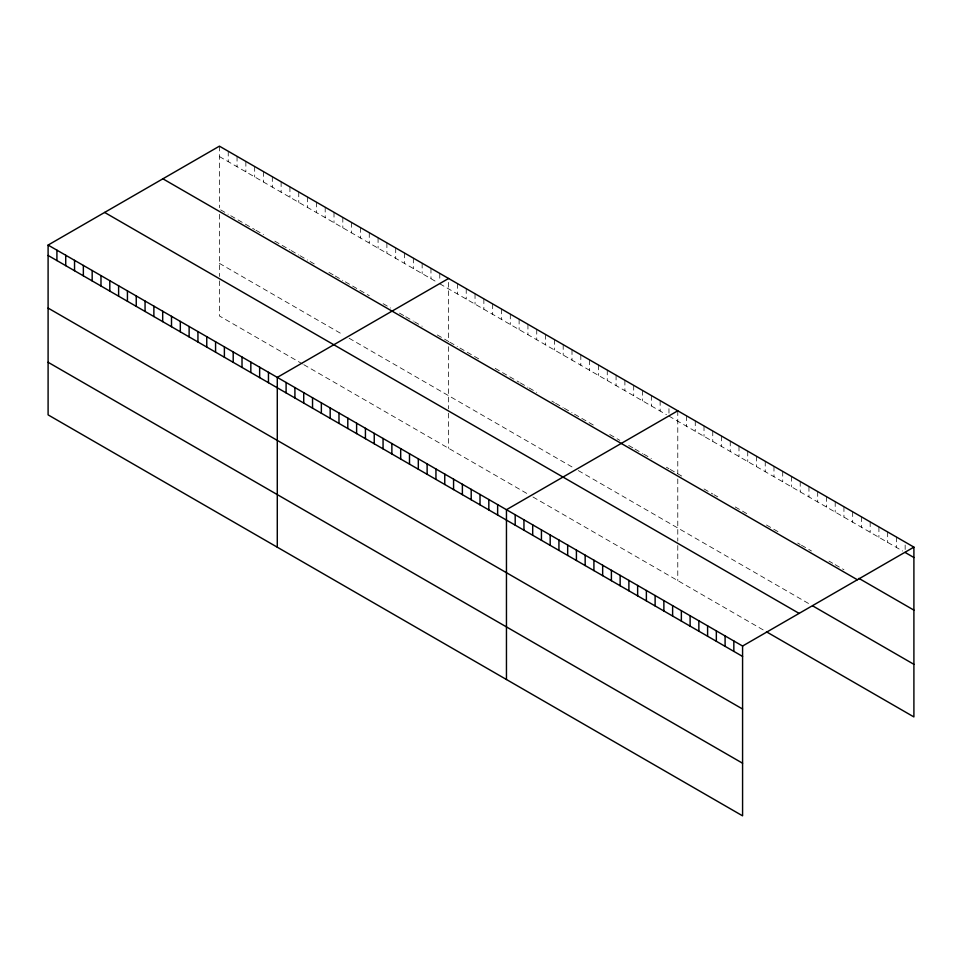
<?xml version="1.0" encoding="UTF-8"?>
<svg xmlns="http://www.w3.org/2000/svg" width="962" height="962" viewBox="0 0 962 962"><rect width="100%" height="100%" fill="white"/><g stroke="black" fill="none" stroke-linecap="round" stroke-linejoin="round"><path stroke-width="0.72" stroke-dasharray="4.81 3.61" d="M219.42 146.164L219.42 207.708M219.42 156.565L437.265 282.335M439.778 283.79L666.438 414.658M668.963 416.101L902.657 551.034M220.683 209.896L228.234 214.261M230.748 215.716L254.677 229.521M255.94 230.255L263.492 234.62M274.819 241.161L289.935 249.88M291.197 250.613L298.749 254.966M300.012 255.7L307.563 260.065M310.089 261.508L316.378 265.151M328.968 272.414L334.006 275.324M335.269 276.058L342.821 280.411M345.346 281.866L369.264 295.683M383.116 303.679L390.668 308.044M399.483 313.131L404.521 316.041M405.784 316.763L413.335 321.128M414.598 321.861L422.15 326.214M437.265 334.944L448.593 341.486L448.593 278.475M449.855 342.207L457.407 346.573M459.932 348.028L480.074 359.656M495.189 368.386L519.119 382.203M520.37 382.924L527.934 387.289M529.184 388.011L536.748 392.376M551.851 401.094L554.377 402.549M555.627 403.282L563.191 407.647M564.441 408.369L572.005 412.734M574.518 414.189L594.672 425.817M609.776 434.535L619.853 440.355M628.667 445.442L633.705 448.352M634.968 449.086L642.52 453.439M643.782 454.172L651.334 458.537M666.438 467.255L668.963 468.71M670.225 469.432L684.018 477.405M704.016 488.949L712.758 493.999M714.008 494.721L717.76 496.885M735.245 506.974L747.739 514.189M766.473 525.011L780.218 532.948M797.714 543.049L800.216 544.492M801.454 545.213L811.459 550.973M828.943 561.074L832.695 563.239M835.196 564.682L843.939 569.732M219.42 263.372L342.821 334.608M349.122 338.251L572.005 466.931M578.294 470.562L808.958 603.727M302.525 363.949L219.42 315.969L219.42 280.904M303.788 364.682L527.934 494.083M532.96 496.993L765.235 631.096M905.158 545.045L905.158 549.494M896.404 537.024L896.404 547.426M887.661 531.974L887.661 542.376M878.919 526.923L878.919 537.325M870.177 521.873L870.177 532.275M861.423 516.822L861.423 527.224M852.681 511.772L852.681 522.174M843.939 506.721L843.939 517.123M835.196 501.683L835.196 512.085M826.442 496.632L826.442 507.034M817.7 491.582L817.7 501.984M808.958 486.531L808.958 496.933M800.216 481.481L800.216 491.883M791.461 476.43L791.461 486.832M782.719 471.38L782.719 481.782M773.977 466.329L773.977 476.731M765.235 461.291L765.235 471.693M756.481 456.241L756.481 466.642M747.739 451.19L747.739 461.592M738.996 446.14L738.996 456.541M730.254 441.089L730.254 451.491M721.5 436.039L721.5 446.44M712.758 430.988L712.758 441.39M704.016 425.938L704.016 436.339M695.261 420.899L695.261 431.289M686.519 415.849L686.519 426.25M677.777 410.798L677.777 473.797M677.777 478.956L677.777 541.149M677.777 545.526L677.777 580.603M668.963 408.682L668.963 413.131M660.148 400.613L660.148 411.014M651.334 395.526L651.334 405.928M642.52 390.44L642.52 400.841M633.705 385.353L633.705 395.755M624.891 380.267L624.891 390.656M616.077 375.168L616.077 385.57M607.262 370.081L607.262 380.483M598.448 364.995L598.448 375.396M589.634 359.908L589.634 370.31M580.82 354.81L580.82 365.211M572.005 349.723L572.005 360.125M563.191 344.637L563.191 355.038M554.377 339.55L554.377 349.952M545.562 334.463L545.562 344.865M536.748 329.365L536.748 339.766M527.934 324.278L527.934 334.68M519.119 319.192L519.119 329.593M510.305 314.105L510.305 324.507M501.491 309.018L501.491 319.42M492.676 303.92L492.676 314.321M483.862 298.833L483.862 309.235M475.036 293.747L475.036 304.148M466.221 288.66L466.221 299.062M457.407 283.574L457.407 293.975M448.593 346.645L448.593 408.838M448.593 413.215L448.593 448.28M439.778 273.388L439.778 280.82M430.964 268.302L430.964 278.703M422.15 263.215L422.15 273.617M413.335 258.129L413.335 268.53M404.521 253.03L404.521 263.432M395.707 247.943L395.707 258.345M386.892 242.857L386.892 253.259M378.078 237.77L378.078 248.172M369.264 232.684L369.264 243.085M360.449 227.585L360.449 237.987M351.635 222.499L351.635 232.9M342.821 217.412L342.821 227.814M334.006 212.325L334.006 222.727M325.192 207.239L325.192 217.628M316.378 202.14L316.378 212.542M307.563 197.054L307.563 207.455M298.749 191.967L298.749 202.369M289.935 186.881L289.935 197.282M281.12 181.794L281.12 192.184M272.306 176.695L272.306 187.097M263.492 171.609L263.492 182.01M254.677 166.522L254.677 176.924M245.863 161.436L245.863 171.837M237.049 156.337L237.049 166.739M228.234 151.25L228.234 161.652M219.42 214.334L219.42 276.515"/><path stroke-width="1.44" d="M48.1 245.07L742.58 646.031L742.58 815.836L48.1 414.875L48.1 245.07L219.42 146.164L913.9 547.125L913.9 716.931L766.473 631.818M448.593 278.475L277.284 377.393L277.284 547.198M677.777 410.798L506.457 509.704L506.457 679.509M742.58 646.031L913.9 547.125M905.158 552.477L913.9 557.515M858.934 578.39L913.9 610.124M162.879 178.8L857.37 579.761M812.71 605.892L913.9 664.321M104.63 212.434L799.121 613.395M48.1 255.471L742.58 656.433M48.1 308.08L742.58 709.03M48.1 362.277L742.58 763.227M733.838 640.981L733.838 651.382M725.095 635.93L725.095 646.332M716.341 630.88L716.341 641.281M707.599 625.829L707.599 636.231M698.857 620.779L698.857 631.18M690.115 615.74L690.115 626.142M681.361 610.69L681.361 621.091M672.618 605.639L672.618 616.041M663.876 600.589L663.876 610.99M655.122 595.538L655.122 605.94M646.38 590.488L646.38 600.889M637.638 585.437L637.638 595.839M628.895 580.387L628.895 590.788M620.141 575.348L620.141 585.75M611.399 570.298L611.399 580.699M602.657 565.247L602.657 575.649M593.915 560.197L593.915 570.598M585.161 555.146L585.161 565.548M576.418 550.096L576.418 560.497M567.676 545.045L567.676 555.447M558.934 539.995L558.934 550.396M550.18 534.956L550.18 545.346M541.438 529.906L541.438 540.307M532.695 524.855L532.695 535.257M523.953 519.805L523.953 530.206M515.199 514.754L515.199 525.156M497.643 504.617L497.643 515.019M488.828 499.531L488.828 509.932M480.014 494.444L480.014 504.834M471.2 489.345L471.2 499.747M462.385 484.259L462.385 494.66M453.571 479.172L453.571 489.574M444.757 474.086L444.757 484.487M435.942 468.987L435.942 479.389M427.128 463.9L427.128 474.302M418.314 458.814L418.314 469.215M409.499 453.727L409.499 464.129M400.685 448.641L400.685 459.042M391.871 443.542L391.871 453.944M383.056 438.456L383.056 448.857M374.242 433.369L374.242 443.771M365.428 428.282L365.428 438.684M356.613 423.196L356.613 433.597M347.799 418.097L347.799 428.499M338.985 413.011L338.985 423.412M330.17 407.924L330.17 418.326M321.356 402.837L321.356 413.239M312.542 397.751L312.542 408.153M303.727 392.652L303.727 403.054M294.913 387.566L294.913 397.967M286.099 382.479L286.099 392.881M268.458 372.306L268.458 382.708M259.644 367.207L259.644 377.609M250.829 362.121L250.829 372.522M242.015 357.034L242.015 367.436M233.201 351.948L233.201 362.349M224.386 346.861L224.386 357.263M215.572 341.763L215.572 352.164M206.758 336.676L206.758 347.078M197.944 331.589L197.944 341.991M189.129 326.503L189.129 336.904M180.315 321.416L180.315 331.806M171.501 316.318L171.501 326.719M162.686 311.231L162.686 321.633M153.872 306.144L153.872 316.546M145.058 301.058L145.058 311.46M136.243 295.971L136.243 306.361M127.429 290.873L127.429 301.274M118.615 285.786L118.615 296.188M109.8 280.7L109.8 291.101M100.986 275.613L100.986 286.015M92.172 270.514L92.172 280.916M83.357 265.428L83.357 275.829M74.543 260.341L74.543 270.743M65.729 255.255L65.729 265.656M56.914 250.168L56.914 260.57"/></g></svg>
